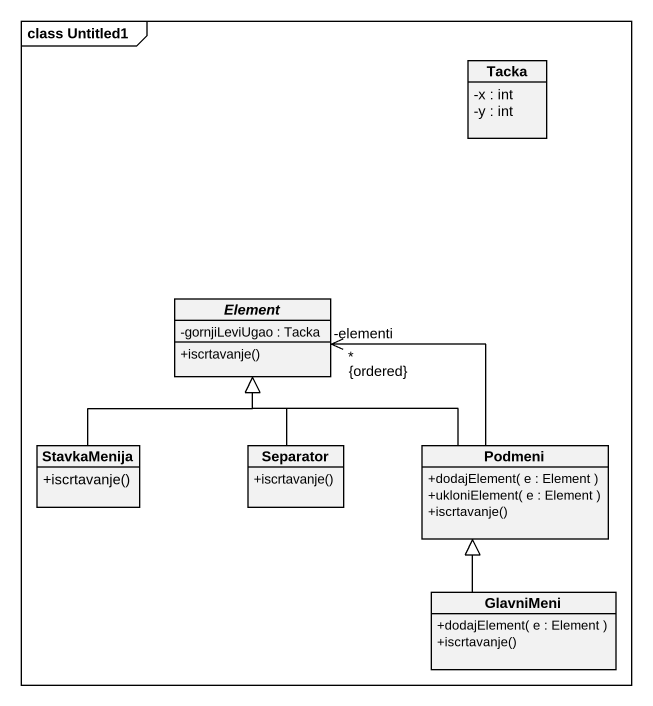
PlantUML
@startuml
mainframe class Untitled1
hide circle
hide empty members
skinparam classAttributeIconSize 0
class Tacka {
  -x : int
  -y : int
}
abstract class Element {
  -gornjiLeviUgao : Tacka
  +iscrtavanje()
}
class StavkaMenija {
  +iscrtavanje()
}
class Separator {
  +iscrtavanje()
}
class Podmeni {
  +dodajElement( e : Element )
  +ukloniElement( e : Element )
  +iscrtavanje()
}
class GlavniMeni {
  +dodajElement( e : Element )
  +iscrtavanje()
}
StavkaMenija -up-|> Element
Separator -up-|> Element
Podmeni -left-|> Element
Podmeni -left-> "*\n-elementi\n{ordered}" Element
GlavniMeni -up-|> Podmeni
@enduml
